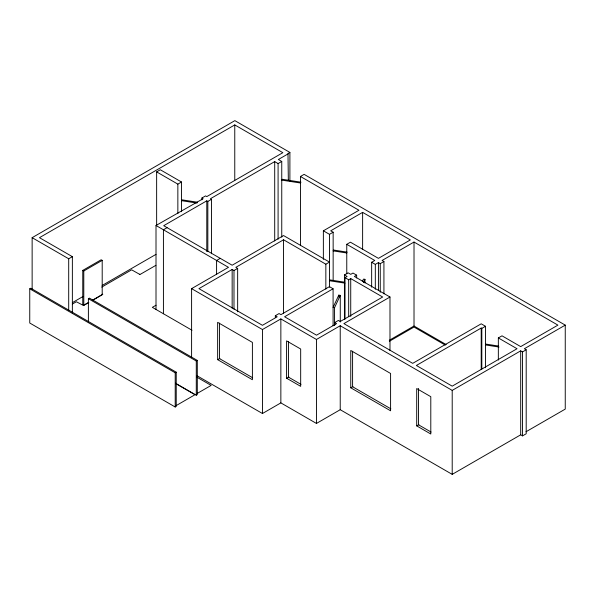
<?xml version="1.0" encoding="UTF-8"?>
<svg xmlns="http://www.w3.org/2000/svg" width="595" height="595" viewBox="0 0 595 595"><rect width="100%" height="100%" fill="white"/><g stroke="black" fill="none" stroke-linecap="round" stroke-linejoin="round"><path stroke-width="0.89" d="M156.009 309.467L156.009 225.49L203.118 198.708L201.906 198.009L201.906 199.853M481.206 369.569L481.206 328.038L481.816 328.395L485.475 326.276L485.475 367.799M338.793 295.135L333.088 307.422L334.561 307.652L340.266 295.358L338.793 295.135L338.793 296.972M362.34 281.554L363.486 279.1L364.951 279.33L364.951 283.004M363.433 282.595L364.951 279.33M32.137 289.349L32.137 237.673L234.846 120.636L289.899 152.424L289.899 181.029M201.906 198.009L205.565 195.896L206.785 196.595L282.848 152.677L234.765 124.92L39.463 237.673L72.367 256.668L72.367 312.955M156.641 225.401L156.641 171.881L160.308 169.761L181.52 182.011L181.52 211.708M156.641 171.881L177.853 184.123L181.52 182.011M32.137 237.673L68.7 258.78L72.367 256.668M29.75 288.806L30.776 288.218L176.232 372.195L176.232 406.407L175.205 406.995L29.75 323.018L29.75 288.806L175.205 372.782L176.232 372.195M88.596 302.431L83.791 305.198L82.764 304.61L82.764 270.398L101.172 259.77L102.199 260.365L102.199 294.57L92.597 300.118M82.764 270.398L83.791 270.985L102.199 260.365M289.899 152.424L287.98 153.525L288.344 180.493M211.493 253.76L211.493 199.318L207.834 201.43L206.785 200.827L163.699 225.698L232.154 265.221L283.547 235.553L329.504 262.09L325.844 264.202L283.547 239.785L235.821 267.341L237.65 268.397L237.65 311.765M281.755 237.145L281.755 161.453L278.088 163.565L274.704 161.609L210.444 198.708L211.493 199.318M288.344 153.733L278.371 159.497L281.755 161.453M167.083 227.654L163.424 229.774L163.424 313.743M72.419 302.617L82.861 296.585M102.154 285.451L156.002 254.363M72.367 304.06L76.361 301.754L83.486 305.488L88.819 302.558M101.745 287.095L131.659 269.825L139.58 274.302M88.387 321.821L88.387 298.705L89.414 298.117L197.302 360.406L197.302 394.619L196.276 395.206L175.503 383.21M300.445 245.683L300.445 176.477L304.112 174.357L565.25 325.123L565.25 409.1L525.973 431.777M92.82 300.244L102.682 294.451A1.004 0.58 0 0 0 102.682 294.108M155.875 265.34L140.539 274.191A1.078 0.625 0 0 1 140.279 274.28L139.885 274.325M220.254 258.349L216.587 260.469L216.587 274.31M156.009 305.235L152.342 307.347L192.007 330.247M191.597 356.926L191.597 288.642L228.487 267.341L156.009 225.49M237.65 268.397L233.991 270.509L232.154 269.453L198.931 288.642L262.454 325.316L277.196 316.8L275.321 315.722L275.321 317.566M323.368 259.413L323.368 230.808L358.956 210.258L300.445 176.477M346.766 273.841L346.766 244.314L350.433 242.195L378.427 258.356L410.349 239.926L362.623 212.37L330.701 230.808L333.148 232.221L333.148 280.319M323.368 230.808L329.489 234.333L333.148 232.221M344.438 319.24L344.438 274.942L348.105 272.83L350.738 274.347L352.984 273.046L356.65 275.158L356.65 277.932M88.387 298.705L196.276 360.994L197.302 360.406M275.321 315.722L279.07 313.558L280.937 314.643L329.422 286.649L333.088 288.761L333.088 325.822M345.011 319.173L345.011 277.649L347.071 276.459L344.438 274.942M371.652 287.184L371.652 262.269L374.761 260.476L346.766 244.314M191.597 288.642L262.454 329.548L280.855 318.92L316.451 339.47L340.228 325.74L452.207 390.387L520.699 350.849L522.536 351.905L526.196 349.786L526.196 433.762L522.536 435.875L520.699 434.819L452.207 474.364L340.228 409.71L316.451 423.439L280.855 402.889L262.454 413.518L197.168 375.832M333.088 288.761L284.603 316.756L316.533 335.186L336.562 323.62L334.732 322.564L334.732 325.331M345.011 277.649L348.677 279.769L350.73 278.579L382.659 297.009L340.228 321.508L338.399 320.445L334.732 322.564M356.65 275.158L354.397 276.459L389.985 297.009L389.985 350.529M371.652 262.269L375.319 264.381L378.427 262.588L380.257 263.644L383.924 261.532L383.924 293.826M498.342 360.087L498.342 337.938L502.009 335.825L520.699 346.61L557.917 325.123L414.016 242.046L382.087 260.476L383.924 261.532M217.644 359.663L252.399 379.722L252.399 342.4L217.644 322.341L217.644 359.663L219.845 358.391M175.718 405.857L194.996 394.723L175.718 383.589M197.235 393.429L211.143 385.404L196.863 377.156M389.985 297.009L343.895 323.62L412.707 363.352L481.206 323.806L485.475 326.276M286.589 378.212L300.676 386.341L300.676 349.02L286.589 340.89L286.589 378.212L288.835 376.91M389.271 340.303L414.016 326.015L446.168 344.579M389.353 341.292L414.016 327.049L445.328 345.13M350.76 387.799L390.588 410.795L390.588 373.474L350.76 350.477L350.76 387.799L352.961 386.527M481.206 328.038L416.374 365.471L452.207 386.155L517.033 348.73L498.342 337.938M565.25 325.123L524.366 348.73L526.196 349.786M416.701 425.871L430.795 434.008L430.795 396.687L416.701 388.55L416.701 425.871L418.902 424.599M301.011 182.182L282.149 179.266L281.755 180.114L300.616 183.029M197.428 202.218L181.914 199.823L181.52 200.671L197.034 203.074M347.168 252.139L333.542 250.026L333.148 250.882L346.773 252.987M344.416 282.149L329.898 279.903L329.504 280.751L344.929 283.138M498.521 346.045L485.87 344.089L485.475 344.936L499.027 347.034M390.826 408.817L352.59 386.743L352.59 351.243M431.063 432.044L418.538 424.815L418.538 388.401M300.988 384.363L288.463 377.126L288.463 341.627M252.652 377.758L219.481 358.599L219.481 323.1M522.536 351.905L522.536 435.875M520.699 350.849L520.699 434.819M481.816 328.395L481.816 368.997M452.207 390.387L452.207 474.364M414.016 242.046L414.016 326.015M380.257 263.644L380.257 292.257M378.427 262.588L378.427 290.271M375.319 264.381L375.319 289.296M362.623 212.37L362.623 249.283M350.73 278.579L350.73 316.414M348.677 279.769L348.677 316.674M340.266 295.358L340.266 322.036M340.228 325.74L340.228 409.71M334.561 307.652L334.561 325.13M329.489 234.333L329.504 287.192M325.844 264.202L325.844 289.118M316.451 339.47L316.451 423.439M283.547 239.785L283.547 313.61M280.855 318.92L280.855 402.889M278.088 163.565L278.088 239.235M274.704 161.609L274.704 240.968M262.454 329.548L262.454 413.518M234.765 124.92L234.765 180.285M233.991 270.509L233.991 309.266M232.154 269.453L232.154 308.21M207.834 201.43L207.834 251.261M206.785 200.827L206.785 251.581M196.276 360.994L196.276 395.206M177.853 184.123L177.853 213.657M175.205 372.782L175.205 406.995M83.791 270.985L83.791 305.198M68.7 258.78L68.7 310.456M139.855 274.332A1.078 0.625 0 0 1 139.557 274.302"/></g></svg>
